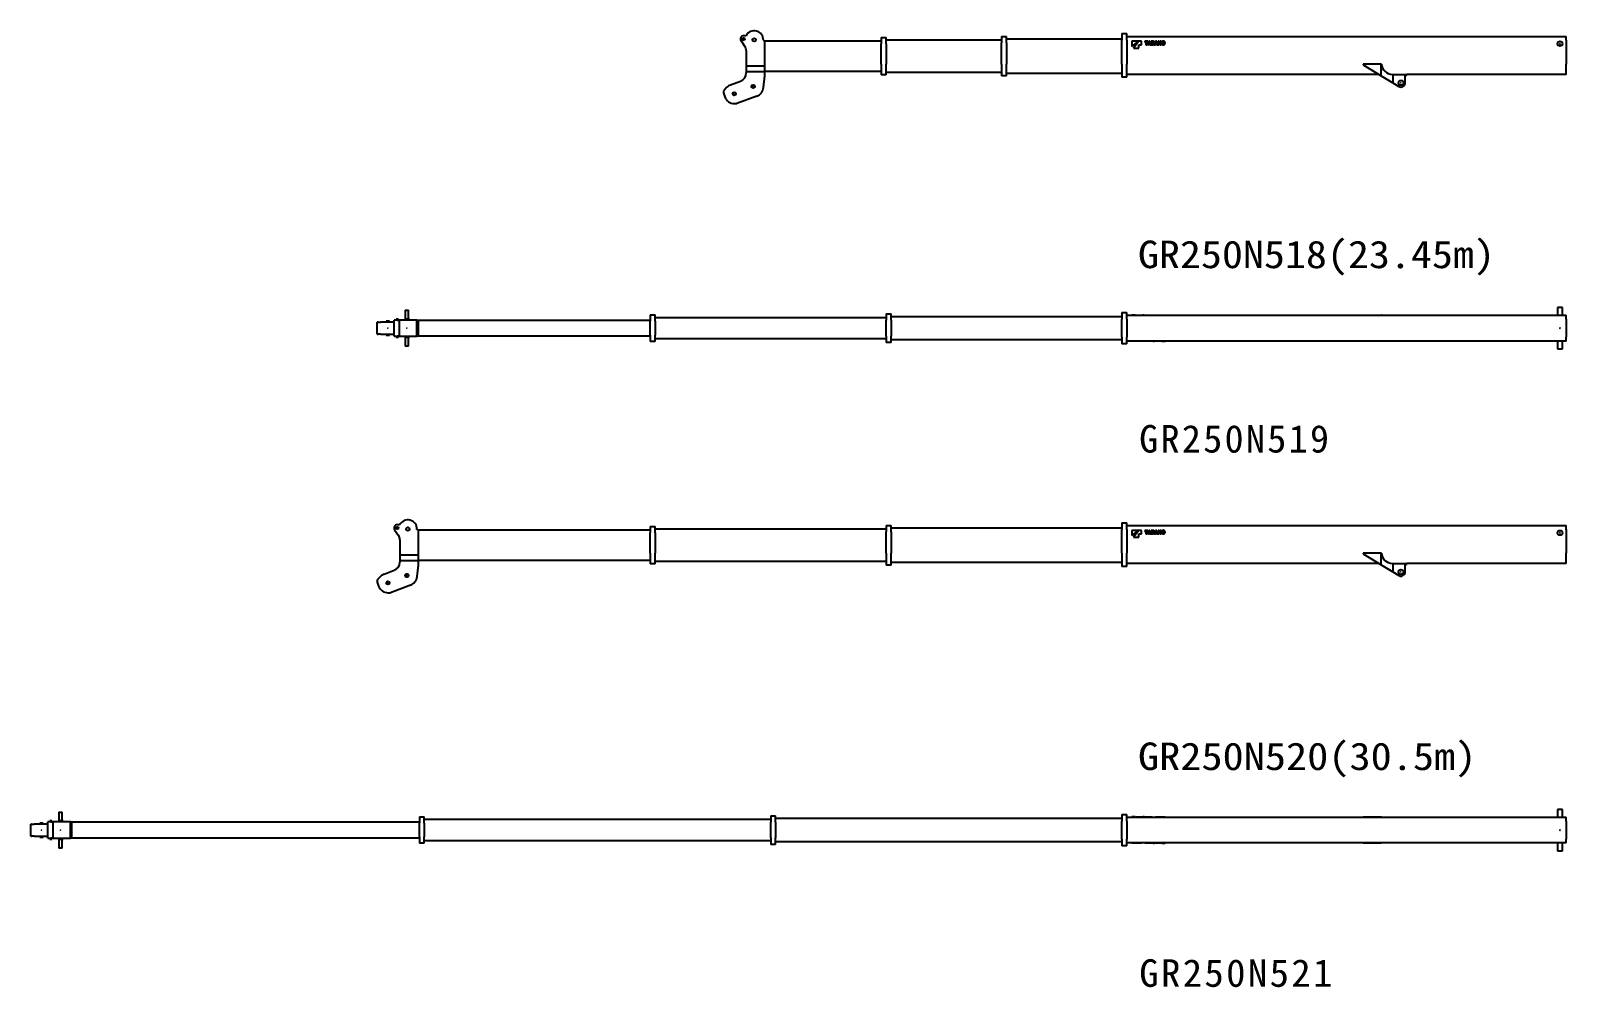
# Model space of a CAD drawing. Extents: x -120528 to -38681, y -40362 to 40632.
# Drawn here: x -70973 to -39740, y -19243 to 201 of the extents above; entities that cross this region are included whole.
import ezdxf

# ---------------------------------------------------------------- set-up
doc = ezdxf.new("R2010")
doc.units = 0
doc.header["$PDMODE"] = 35
doc.layers.get('0').update_dxf_attribs({"linetype": 'CONTINUOUS'})

msp = doc.modelspace()

# ---------------------------------------------------------------- linework, layer by layer
at = {"color": 160, "linetype": 'Continuous'}
for p, q in [((-56423.55, 99.09), (-56472.54, 99.09)), ((-56043.54, -8.91), (-56071.23, 5.75)), ((-53673.24, 65.59), (-53573.24, 65.59)), ((-53673.24, 65.59), (-53673.24, -63.41)), ((-53573.24, -63.41), (-53573.24, 65.59)), ((-53573.24, 15.59), (-51224.94, 15.59)), ((-51224.94, 85.09), (-51124.94, 85.09)), ((-51224.94, 85.09), (-51224.94, -44.41)), ((-51124.94, -44.41), (-51124.94, 85.09)), ((-51124.94, 35.09), (-48776.64, 35.09)), ((-48776.64, 141.09), (-48676.64, 141.09)), ((-48776.64, 141.09), (-48776.64, 6.59)), ((-48776.64, -477.41), (-48776.64, 6.59)), ((-48676.64, 6.59), (-48676.64, 141.09)), ((-48676.64, 86.09), (-39739.64, 86.09)), ((-48676.64, 6.59), (-48676.64, -477.41)), ((-39739.64, 6.59), (-39739.64, 86.09)), ((-39739.64, 6.59), (-39739.64, -477.41)), ((-56525.57, -3.49), (-56445.17, -116.94)), ((-56417.54, -203.74), (-56417.54, -512.41)), ((-56043.54, -3.91), (-53673.24, -3.91)), ((-56043.54, -635.41), (-56043.54, -3.91)), ((-53673.24, -477.41), (-53673.24, -63.41)), ((-53573.24, -63.41), (-53573.24, -477.41)), ((-51224.94, -477.41), (-51224.94, -44.41)), ((-51124.94, -44.41), (-51124.94, -477.41)), ((-48576.64, -118.91), (-48440.14, -13.91)), ((-48576.64, -13.91), (-48576.64, -118.91)), ((-48440.14, -13.91), (-48576.64, -13.91)), ((-48436.65, -13.91), (-48541.64, -153.91)), ((-48541.64, -153.91), (-48436.65, -153.91)), ((-48380.65, -13.91), (-48436.65, -13.91)), ((-48436.65, -83.91), (-48380.65, -83.91)), ((-48436.65, -153.91), (-48436.65, -83.91)), ((-48380.65, -83.91), (-48380.65, -13.91)), ((-48310.64, -13.91), (-48310.64, -32.9)), ((-48249.43, -13.91), (-48310.64, -13.91)), ((-48310.64, -32.9), (-48291.11, -32.9)), ((-48291.11, -32.9), (-48291.11, -83.91)), ((-48291.11, -83.91), (-48268.95, -83.91)), ((-48268.95, -32.9), (-48249.43, -32.9)), ((-48268.95, -83.91), (-48268.95, -32.9)), ((-48233.6, -13.91), (-48258.92, -83.91)), ((-48258.92, -83.91), (-48236.06, -83.91)), ((-48249.43, -32.9), (-48249.43, -13.91)), ((-48236.06, -83.91), (-48232.91, -73.71)), ((-48209.67, -13.91), (-48233.6, -13.91)), ((-48232.91, -73.71), (-48210.36, -73.71)), ((-48228.36, -58.94), (-48221.64, -37.12)), ((-48214.91, -58.94), (-48228.36, -58.94)), ((-48221.64, -37.12), (-48214.91, -58.94)), ((-48210.36, -73.71), (-48207.21, -83.91)), ((-48184.35, -83.91), (-48209.67, -13.91)), ((-48207.21, -83.91), (-48184.35, -83.91)), ((-48145.67, -13.91), (-48180.65, -13.91)), ((-48180.65, -13.91), (-48180.65, -83.91)), ((-48180.65, -83.91), (-48147.35, -83.91)), ((-48159.9, -31.14), (-48150.77, -31.14)), ((-48159.9, -66.32), (-48159.9, -31.14)), ((-48150.87, -66.32), (-48159.9, -66.32)), ((-48094.47, -13.91), (-48119.79, -83.91)), ((-48119.79, -83.91), (-48096.93, -83.91)), ((-48096.93, -83.91), (-48093.78, -73.71)), ((-48070.54, -13.91), (-48094.47, -13.91)), ((-48093.78, -73.71), (-48071.23, -73.71)), ((-48089.23, -58.94), (-48082.5, -37.12)), ((-48075.78, -58.94), (-48089.23, -58.94)), ((-48082.5, -37.12), (-48075.78, -58.94)), ((-48071.23, -73.71), (-48068.08, -83.91)), ((-48045.22, -83.91), (-48070.54, -13.91)), ((-48068.08, -83.91), (-48045.22, -83.91)), ((-48041.52, -13.91), (-48041.52, -83.91)), ((-48020.77, -13.91), (-48041.52, -13.91)), ((-48041.52, -83.91), (-48021.47, -83.91)), ((-48021.47, -45.57), (-47997.9, -83.91)), ((-48021.47, -83.91), (-48021.47, -45.57)), ((-47997.2, -52.25), (-48020.77, -13.91)), ((-47997.9, -83.91), (-47977.15, -83.91)), ((-47997.2, -13.91), (-47997.2, -52.25)), ((-47977.15, -13.91), (-47997.2, -13.91)), ((-47977.15, -83.91), (-47977.15, -13.91)), ((-56417.54, -512.41), (-56417.54, -635.41)), ((-56417.54, -512.41), (-56043.54, -512.41)), ((-53673.24, -477.41), (-53673.24, -696.41)), ((-53573.24, -696.41), (-53573.24, -477.41)), ((-51224.94, -477.41), (-51224.94, -717.41)), ((-51124.94, -717.41), (-51124.94, -477.41)), ((-48776.64, -477.41), (-48776.64, -744.41)), ((-48676.64, -744.41), (-48676.64, -477.41)), ((-43503.71, -479.84), (-43868.4, -479.84)), ((-43868.4, -479.84), (-43868.4, -489.84)), ((-43868.4, -489.84), (-43503.71, -713.41)), ((-43497.94, -479.84), (-43503.71, -479.84)), ((-43503.71, -713.41), (-43503.71, -479.84)), ((-39739.64, -689.41), (-39739.64, -477.41)), ((-56740.9, -902.44), (-56534.26, -824.84)), ((-56417.54, -635.41), (-56417.54, -656.33)), ((-56043.54, -635.41), (-56417.54, -635.41)), ((-56068.74, -953.28), (-56043.54, -718.09)), ((-53673.24, -626.41), (-56043.54, -626.41)), ((-56043.54, -718.09), (-56043.54, -635.41)), ((-53573.24, -696.41), (-53673.24, -696.41)), ((-51224.94, -646.41), (-53573.24, -646.41)), ((-51124.94, -717.41), (-51224.94, -717.41)), ((-48776.64, -667.41), (-51124.94, -667.41)), ((-48676.64, -744.41), (-48776.64, -744.41)), ((-43542.86, -689.41), (-48676.64, -689.41)), ((-43503.71, -713.41), (-43270.76, -856.22)), ((-43270.76, -688.91), (-43270.76, -856.22)), ((-43270.76, -688.91), (-42982.64, -688.91)), ((-43270.76, -856.22), (-43148.29, -931.29)), ((-43016.64, -716.41), (-42982.64, -698.41)), ((-43016.64, -858.41), (-43016.64, -716.41)), ((-42982.64, -698.41), (-42982.64, -688.91)), ((-39739.64, -689.41), (-42982.64, -689.41)), ((-56879.19, -1064.97), (-56851.91, -1145.26)), ((-56811.73, -947.98), (-56864, -1000.05)), ((-56203.7, -1127.5), (-56612.12, -1280.91)), ((-56662.54, -1280.91), (-56612.12, -1280.91)), ((-63354.94, -5480.69), (-63289.94, -5480.69)), ((-63354.94, -5480.69), (-63354.94, -5680.19)), ((-63289.94, -5660.19), (-63289.94, -5480.69)), ((-58369.84, -5576.69), (-58269.84, -5576.69)), ((-58369.84, -5576.69), (-58369.84, -5705.69)), ((-58269.84, -5705.69), (-58269.84, -5576.69)), ((-53573.24, -5555.69), (-53473.24, -5555.69)), ((-53573.24, -5555.69), (-53573.24, -5685.19)), ((-53473.24, -5685.19), (-53473.24, -5555.69)), ((-53473.24, -5605.69), (-48776.64, -5605.69)), ((-48776.64, -5528.69), (-48776.64, -5663.19)), ((-48776.64, -5528.69), (-48676.64, -5528.69)), ((-48676.64, -5663.19), (-48676.64, -5528.69)), ((-48676.64, -5583.69), (-39739.64, -5583.69)), ((-48576.64, -5583.69), (-48576.64, -5578.69)), ((-48572.02, -5578.69), (-48576.64, -5578.69)), ((-48553.64, -5578.69), (-48572.02, -5578.69)), ((-48528.59, -5578.69), (-48553.64, -5578.69)), ((-48510.2, -5578.69), (-48528.59, -5578.69)), ((-48505.58, -5578.69), (-48510.2, -5578.69)), ((-48505.58, -5583.69), (-48505.58, -5578.69)), ((-48497.14, -5583.69), (-48497.14, -5578.69)), ((-48497.14, -5578.69), (-48477.09, -5578.69)), ((-48477.09, -5583.69), (-48477.09, -5578.69)), ((-48477.09, -5578.69), (-48453.52, -5578.69)), ((-48453.52, -5583.69), (-48453.52, -5578.69)), ((-48453.52, -5578.69), (-48432.76, -5578.69)), ((-48432.76, -5583.69), (-48432.76, -5578.69)), ((-48429.07, -5583.69), (-48429.07, -5578.69)), ((-48429.07, -5578.69), (-48403.74, -5578.69)), ((-48403.74, -5578.69), (-48403.74, -5583.69)), ((-48403.74, -5578.69), (-48379.82, -5578.69)), ((-48379.82, -5583.69), (-48379.82, -5578.69)), ((-48379.82, -5578.69), (-48353.7, -5578.69)), ((-48357.66, -5583.69), (-48357.66, -5578.69)), ((-48328.62, -5578.69), (-48353.7, -5578.69)), ((-48328.62, -5578.69), (-48293.63, -5578.69)), ((-48293.63, -5578.69), (-48293.63, -5583.69)), ((-48289.94, -5578.69), (-48289.94, -5583.69)), ((-48289.94, -5578.69), (-48264.61, -5578.69)), ((-48264.61, -5583.69), (-48264.61, -5578.69)), ((-48264.61, -5578.69), (-48240.69, -5578.69)), ((-48240.69, -5578.69), (-48240.69, -5583.69)), ((-48240.69, -5578.69), (-48163.65, -5578.69)), ((-48224.86, -5583.69), (-48224.86, -5578.69)), ((-48163.65, -5583.69), (-48163.65, -5578.69)), ((-48093.64, -5578.69), (-48093.64, -5583.69)), ((-48093.64, -5578.69), (-48037.64, -5578.69)), ((-48037.64, -5583.69), (-48037.64, -5578.69)), ((-48037.64, -5578.69), (-47897.64, -5578.69)), ((-48034.14, -5583.69), (-48034.14, -5578.69)), ((-47897.64, -5578.69), (-47897.64, -5583.69)), ((-43868.4, -5583.69), (-43868.4, -5578.69)), ((-43868.4, -5578.69), (-43503.71, -5578.69)), ((-43497.96, -5583.69), (-43503.71, -5578.69)), ((-39917.64, -5424.69), (-39917.64, -5583.69)), ((-39817.64, -5424.69), (-39917.64, -5424.69)), ((-39817.64, -5583.69), (-39817.64, -5424.69)), ((-39739.64, -5663.19), (-39739.64, -5583.69)), ((-63927.44, -5967.19), (-63927.44, -5724.19)), ((-63925.79, -5724.19), (-63927.44, -5724.19)), ((-63908.9, -5724.19), (-63925.79, -5724.19)), ((-63908.9, -5724.19), (-63856.63, -5724.19)), ((-63785.8, -5724.19), (-63856.63, -5724.19)), ((-63582.44, -5724.19), (-63785.8, -5724.19)), ((-63742.44, -5724.19), (-63742.44, -5704.19)), ((-63672.44, -5704.19), (-63742.44, -5704.19)), ((-63672.44, -5704.19), (-63672.44, -5724.19)), ((-63582.44, -6011.19), (-63582.44, -5680.19)), ((-63575.18, -5680.19), (-63582.44, -5680.19)), ((-63517.44, -5680.19), (-63575.18, -5680.19)), ((-63539.94, -5680.19), (-63539.94, -5660.19)), ((-63494.94, -5660.19), (-63539.94, -5660.19)), ((-63517.44, -5680.19), (-63468.45, -5680.19)), ((-63494.94, -5660.19), (-63494.94, -5680.19)), ((-63468.45, -6011.19), (-63468.45, -5680.19)), ((-63115.94, -5680.19), (-63468.45, -5680.19)), ((-63337.44, -5660.19), (-63337.44, -5680.19)), ((-63267.44, -5660.19), (-63337.44, -5660.19)), ((-63267.44, -5680.19), (-63267.44, -5660.19)), ((-63115.94, -6011.19), (-63115.94, -5680.19)), ((-63115.94, -5680.19), (-63088.44, -5680.19)), ((-63088.44, -6011.19), (-63088.44, -5680.19)), ((-63088.44, -5680.19), (-58369.84, -5680.19)), ((-58369.84, -5985.69), (-58369.84, -5705.69)), ((-58269.84, -5626.69), (-53573.24, -5626.69)), ((-58269.84, -5705.69), (-58269.84, -5985.69)), ((-53573.24, -6006.19), (-53573.24, -5685.19)), ((-53473.24, -5685.19), (-53473.24, -6006.19)), ((-48776.64, -6028.19), (-48776.64, -5663.19)), ((-48676.64, -5663.19), (-48676.64, -6028.19)), ((-39739.64, -5663.19), (-39739.64, -6028.19)), ((-63927.44, -5967.19), (-63925.79, -5967.19)), ((-63925.79, -5967.19), (-63908.9, -5967.19)), ((-63856.63, -5967.19), (-63908.9, -5967.19)), ((-63856.63, -5967.19), (-63785.8, -5967.19)), ((-63785.8, -5967.19), (-63582.44, -5967.19)), ((-63742.44, -5987.19), (-63742.44, -5967.19)), ((-63742.44, -5987.19), (-63672.44, -5987.19)), ((-63672.44, -5967.19), (-63672.44, -5987.19)), ((-63582.44, -6011.19), (-63575.18, -6011.19)), ((-63575.18, -6011.19), (-63517.44, -6011.19)), ((-63539.94, -6031.19), (-63539.94, -6011.19)), ((-63539.94, -6031.19), (-63494.94, -6031.19)), ((-63468.45, -6011.19), (-63517.44, -6011.19)), ((-63494.94, -6011.19), (-63494.94, -6031.19)), ((-63468.45, -6011.19), (-63115.94, -6011.19)), ((-63354.94, -6011.19), (-63354.94, -6210.69)), ((-63289.94, -6210.69), (-63354.94, -6210.69)), ((-63337.44, -6011.19), (-63337.44, -6031.19)), ((-63337.44, -6031.19), (-63267.44, -6031.19)), ((-63289.94, -6210.69), (-63289.94, -6031.19)), ((-63267.44, -6031.19), (-63267.44, -6011.19)), ((-63088.44, -6011.19), (-63115.94, -6011.19)), ((-58369.84, -6011.19), (-63088.44, -6011.19)), ((-58369.84, -5985.69), (-58369.84, -6114.69)), ((-58269.84, -6114.69), (-58369.84, -6114.69)), ((-58269.84, -6114.69), (-58269.84, -5985.69)), ((-53573.24, -6064.69), (-58269.84, -6064.69)), ((-53573.24, -6006.19), (-53573.24, -6135.69)), ((-53473.24, -6135.69), (-53573.24, -6135.69)), ((-53473.24, -6135.69), (-53473.24, -6006.19)), ((-48776.64, -6085.69), (-53473.24, -6085.69)), ((-48776.64, -6028.19), (-48776.64, -6162.69)), ((-48676.64, -6162.69), (-48776.64, -6162.69)), ((-48676.64, -6162.69), (-48676.64, -6028.19)), ((-39739.64, -6107.69), (-48676.64, -6107.69)), ((-48576.64, -6112.69), (-48576.64, -6107.69)), ((-48440.14, -6112.69), (-48576.64, -6112.69)), ((-48440.14, -6107.69), (-48440.14, -6112.69)), ((-48436.65, -6112.69), (-48440.14, -6112.69)), ((-48436.65, -6112.69), (-48436.65, -6107.69)), ((-48380.65, -6112.69), (-48436.65, -6112.69)), ((-48380.65, -6112.69), (-48380.65, -6107.69)), ((-48310.64, -6112.69), (-48310.64, -6107.69)), ((-48249.43, -6112.69), (-48310.64, -6112.69)), ((-48249.43, -6112.69), (-48249.43, -6107.69)), ((-48233.6, -6112.69), (-48249.43, -6112.69)), ((-48233.6, -6112.69), (-48233.6, -6107.69)), ((-48209.67, -6112.69), (-48233.6, -6112.69)), ((-48209.67, -6107.69), (-48209.67, -6112.69)), ((-48184.35, -6112.69), (-48209.67, -6112.69)), ((-48184.35, -6107.69), (-48184.35, -6112.69)), ((-48180.65, -6112.69), (-48180.65, -6107.69)), ((-48145.67, -6112.69), (-48180.65, -6112.69)), ((-48145.67, -6112.69), (-48120.59, -6112.69)), ((-48120.59, -6112.69), (-48116.63, -6112.69)), ((-48116.63, -6112.69), (-48116.63, -6107.69)), ((-48094.47, -6112.69), (-48116.63, -6112.69)), ((-48094.47, -6112.69), (-48094.47, -6107.69)), ((-48070.54, -6112.69), (-48094.47, -6112.69)), ((-48070.54, -6107.69), (-48070.54, -6112.69)), ((-48045.22, -6112.69), (-48070.54, -6112.69)), ((-48045.22, -6112.69), (-48045.22, -6107.69)), ((-48041.52, -6112.69), (-48041.52, -6107.69)), ((-48020.77, -6112.69), (-48041.52, -6112.69)), ((-48020.77, -6112.69), (-48020.77, -6107.69)), ((-47997.2, -6112.69), (-48020.77, -6112.69)), ((-47997.2, -6112.69), (-47997.2, -6107.69)), ((-47977.15, -6112.69), (-47997.2, -6112.69)), ((-47977.15, -6112.69), (-47977.15, -6107.69)), ((-47968.7, -6112.69), (-47968.7, -6107.69)), ((-47968.7, -6112.69), (-47964.08, -6112.69)), ((-47964.08, -6112.69), (-47945.7, -6112.69)), ((-47945.7, -6112.69), (-47920.64, -6112.69)), ((-47920.64, -6112.69), (-47902.26, -6112.69)), ((-47902.26, -6112.69), (-47897.64, -6112.69)), ((-47897.64, -6112.69), (-47897.64, -6107.69)), ((-43868.4, -6112.69), (-43868.4, -6107.69)), ((-43503.71, -6112.69), (-43868.4, -6112.69)), ((-43497.96, -6107.69), (-43503.71, -6112.69)), ((-39917.64, -6107.69), (-39917.64, -6266.69)), ((-39817.64, -6266.69), (-39817.64, -6107.69)), ((-39739.64, -6107.69), (-39739.64, -6028.19)), ((-39917.64, -6266.69), (-39817.64, -6266.69)), ((-63570.47, -9945.87), (-63490.07, -10059.31)), ((-63468.45, -9843.28), (-63517.44, -9843.28)), ((-63088.44, -9951.28), (-63116.13, -9936.62)), ((-63088.44, -9946.28), (-58369.84, -9946.28)), ((-63088.44, -10577.78), (-63088.44, -9946.28)), ((-58369.84, -9876.78), (-58269.84, -9876.78)), ((-58369.84, -9876.78), (-58369.84, -10005.78)), ((-58269.84, -10005.78), (-58269.84, -9876.78)), ((-58269.84, -9926.78), (-53573.24, -9926.78)), ((-53573.24, -9857.28), (-53473.24, -9857.28)), ((-53573.24, -9857.28), (-53573.24, -9986.78)), ((-53573.24, -10419.78), (-53573.24, -9986.78)), ((-53473.24, -9986.78), (-53473.24, -9857.28)), ((-53473.24, -9907.28), (-48776.64, -9907.28)), ((-53473.24, -9986.78), (-53473.24, -10419.78)), ((-48776.64, -9801.28), (-48676.64, -9801.28)), ((-48776.64, -9801.28), (-48776.64, -9935.78)), ((-48776.64, -10419.78), (-48776.64, -9935.78)), ((-48676.64, -9935.78), (-48676.64, -9801.28)), ((-48676.64, -9856.28), (-39739.64, -9856.28)), ((-48676.64, -9935.78), (-48676.64, -10419.78)), ((-48576.64, -10061.28), (-48440.14, -9956.28)), ((-48576.64, -9956.28), (-48576.64, -10061.28)), ((-48440.14, -9956.28), (-48576.64, -9956.28)), ((-48436.65, -9956.28), (-48541.64, -10096.28)), ((-48380.65, -9956.28), (-48436.65, -9956.28)), ((-48380.65, -10026.28), (-48380.65, -9956.28)), ((-48310.64, -9956.28), (-48310.64, -9975.27)), ((-48249.43, -9956.28), (-48310.64, -9956.28)), ((-48310.64, -9975.27), (-48291.11, -9975.27)), ((-48291.11, -9975.27), (-48291.11, -10026.28)), ((-48268.95, -9975.27), (-48249.43, -9975.27)), ((-48268.95, -10026.28), (-48268.95, -9975.27)), ((-48233.6, -9956.28), (-48258.92, -10026.28)), ((-48249.43, -9975.27), (-48249.43, -9956.28)), ((-48209.67, -9956.28), (-48233.6, -9956.28)), ((-48228.36, -10001.31), (-48221.64, -9979.5)), ((-48221.64, -9979.5), (-48214.91, -10001.31)), ((-48184.35, -10026.28), (-48209.67, -9956.28)), ((-48145.67, -9956.28), (-48180.65, -9956.28)), ((-48180.65, -9956.28), (-48180.65, -10026.28)), ((-48159.9, -9973.52), (-48150.77, -9973.52)), ((-48159.9, -10008.69), (-48159.9, -9973.52)), ((-48094.47, -9956.28), (-48119.79, -10026.28)), ((-48070.54, -9956.28), (-48094.47, -9956.28)), ((-48089.23, -10001.31), (-48082.5, -9979.5)), ((-48082.5, -9979.5), (-48075.78, -10001.31)), ((-48045.22, -10026.28), (-48070.54, -9956.28)), ((-48041.52, -9956.28), (-48041.52, -10026.28)), ((-48020.77, -9956.28), (-48041.52, -9956.28)), ((-48021.47, -9987.94), (-47997.9, -10026.28)), ((-48021.47, -10026.28), (-48021.47, -9987.94)), ((-47997.2, -9994.62), (-48020.77, -9956.28)), ((-47997.2, -9956.28), (-47997.2, -9994.62)), ((-47977.15, -9956.28), (-47997.2, -9956.28)), ((-47977.15, -10026.28), (-47977.15, -9956.28)), ((-39739.64, -9935.78), (-39739.64, -9856.28)), ((-39739.64, -9935.78), (-39739.64, -10419.78)), ((-63462.44, -10146.11), (-63462.44, -10454.78)), ((-58369.84, -10419.78), (-58369.84, -10005.78)), ((-58269.84, -10005.78), (-58269.84, -10419.78)), ((-48541.64, -10096.28), (-48436.65, -10096.28)), ((-48436.65, -10026.28), (-48380.65, -10026.28)), ((-48436.65, -10096.28), (-48436.65, -10026.28)), ((-48291.11, -10026.28), (-48268.95, -10026.28)), ((-48258.92, -10026.28), (-48236.06, -10026.28)), ((-48236.06, -10026.28), (-48232.91, -10016.08)), ((-48232.91, -10016.08), (-48210.36, -10016.08)), ((-48214.91, -10001.31), (-48228.36, -10001.31)), ((-48210.36, -10016.08), (-48207.21, -10026.28)), ((-48207.21, -10026.28), (-48184.35, -10026.28)), ((-48180.65, -10026.28), (-48147.35, -10026.28)), ((-48150.87, -10008.69), (-48159.9, -10008.69)), ((-48119.79, -10026.28), (-48096.93, -10026.28)), ((-48096.93, -10026.28), (-48093.78, -10016.08)), ((-48093.78, -10016.08), (-48071.23, -10016.08)), ((-48075.78, -10001.31), (-48089.23, -10001.31)), ((-48071.23, -10016.08), (-48068.08, -10026.28)), ((-48068.08, -10026.28), (-48045.22, -10026.28)), ((-48041.52, -10026.28), (-48021.47, -10026.28)), ((-47997.9, -10026.28), (-47977.15, -10026.28)), ((-63462.44, -10454.78), (-63462.44, -10577.78)), ((-63462.44, -10454.78), (-63088.44, -10454.78)), ((-63462.44, -10577.78), (-63462.44, -10598.7)), ((-63088.44, -10577.78), (-63462.44, -10577.78)), ((-58369.84, -10568.78), (-63088.44, -10568.78)), ((-63088.44, -10660.46), (-63088.44, -10577.78)), ((-58369.84, -10419.78), (-58369.84, -10638.78)), ((-58269.84, -10638.78), (-58269.84, -10419.78)), ((-53573.24, -10588.78), (-58269.84, -10588.78)), ((-53573.24, -10419.78), (-53573.24, -10659.78)), ((-53473.24, -10659.78), (-53473.24, -10419.78)), ((-48776.64, -10609.78), (-53473.24, -10609.78)), ((-48776.64, -10419.78), (-48776.64, -10686.78)), ((-48676.64, -10686.78), (-48676.64, -10419.78)), ((-43503.71, -10422.21), (-43868.4, -10422.21)), ((-43868.4, -10422.21), (-43868.4, -10432.21)), ((-43868.4, -10432.21), (-43503.71, -10655.78)), ((-43497.94, -10422.21), (-43503.71, -10422.21)), ((-43503.71, -10655.78), (-43503.71, -10422.21)), ((-39739.64, -10631.78), (-39739.64, -10419.78)), ((-63856.63, -10890.36), (-63908.9, -10942.43)), ((-63785.8, -10844.82), (-63579.16, -10767.21)), ((-63113.64, -10895.65), (-63088.44, -10660.46)), ((-58269.84, -10638.78), (-58369.84, -10638.78)), ((-53473.24, -10659.78), (-53573.24, -10659.78)), ((-48676.64, -10686.78), (-48776.64, -10686.78)), ((-43542.86, -10631.78), (-48676.64, -10631.78)), ((-43503.71, -10655.78), (-43270.76, -10798.59)), ((-43270.76, -10631.28), (-43270.76, -10798.59)), ((-43270.76, -10631.28), (-42982.64, -10631.28)), ((-43270.76, -10798.59), (-43148.29, -10873.67)), ((-43016.64, -10658.78), (-42982.64, -10640.78)), ((-43016.64, -10800.78), (-43016.64, -10658.78)), ((-42982.64, -10640.78), (-42982.64, -10631.28)), ((-39739.64, -10631.78), (-42982.64, -10631.78)), ((-63924.09, -11007.34), (-63896.81, -11087.63)), ((-63707.44, -11223.28), (-63657.02, -11223.28)), ((-63248.6, -11069.87), (-63657.02, -11223.28)), ((-70972.64, -16169.26), (-70972.64, -15926.26)), ((-70970.99, -15926.26), (-70972.64, -15926.26)), ((-70954.1, -15926.26), (-70970.99, -15926.26)), ((-70954.1, -15926.26), (-70901.83, -15926.26)), ((-70831, -15926.26), (-70901.83, -15926.26)), ((-70627.64, -15926.26), (-70831, -15926.26)), ((-70787.64, -15926.26), (-70787.64, -15906.26)), ((-70717.64, -15906.26), (-70787.64, -15906.26)), ((-70717.64, -15906.26), (-70717.64, -15926.26)), ((-70627.64, -16213.26), (-70627.64, -15882.26)), ((-70620.38, -15882.26), (-70627.64, -15882.26)), ((-70562.64, -15882.26), (-70620.38, -15882.26)), ((-70585.14, -15882.26), (-70585.14, -15862.26)), ((-70540.14, -15862.26), (-70585.14, -15862.26)), ((-70562.64, -15882.26), (-70513.65, -15882.26)), ((-70540.14, -15862.26), (-70540.14, -15882.26)), ((-70513.65, -16213.26), (-70513.65, -15882.26)), ((-70161.14, -15882.26), (-70513.65, -15882.26)), ((-70400.14, -15682.76), (-70335.14, -15682.76)), ((-70400.14, -15682.76), (-70400.14, -15882.26)), ((-70382.64, -15862.26), (-70382.64, -15882.26)), ((-70312.64, -15862.26), (-70382.64, -15862.26)), ((-70335.14, -15862.26), (-70335.14, -15682.76)), ((-70312.64, -15882.26), (-70312.64, -15862.26)), ((-70161.14, -16213.26), (-70161.14, -15882.26)), ((-70161.14, -15882.26), (-70133.64, -15882.26)), ((-70133.64, -16213.26), (-70133.64, -15882.26)), ((-70133.64, -15882.26), (-63066.64, -15882.26)), ((-63066.64, -15778.76), (-62966.64, -15778.76)), ((-63066.64, -15778.76), (-63066.64, -15907.76)), ((-63066.64, -16187.76), (-63066.64, -15907.76)), ((-62966.64, -15907.76), (-62966.64, -15778.76)), ((-62966.64, -15828.76), (-55921.64, -15828.76)), ((-62966.64, -15907.76), (-62966.64, -16187.76)), ((-55921.64, -15757.76), (-55821.64, -15757.76)), ((-55921.64, -15757.76), (-55921.64, -15887.26)), ((-55921.64, -16208.26), (-55921.64, -15887.26)), ((-55821.64, -15887.26), (-55821.64, -15757.76)), ((-55821.64, -15807.76), (-48776.64, -15807.76)), ((-55821.64, -15887.26), (-55821.64, -16208.26)), ((-48776.64, -15730.76), (-48776.64, -15865.26)), ((-48776.64, -15730.76), (-48676.64, -15730.76)), ((-48776.64, -16230.26), (-48776.64, -15865.26)), ((-48676.64, -15865.26), (-48676.64, -15730.76)), ((-48676.64, -15785.76), (-39739.64, -15785.76)), ((-48676.64, -15865.26), (-48676.64, -16230.26)), ((-48576.64, -15785.76), (-48576.64, -15780.76)), ((-48572.02, -15780.76), (-48576.64, -15780.76)), ((-48553.64, -15780.76), (-48572.02, -15780.76)), ((-48528.59, -15780.76), (-48553.64, -15780.76)), ((-48510.2, -15780.76), (-48528.59, -15780.76)), ((-48505.58, -15780.76), (-48510.2, -15780.76)), ((-48505.58, -15785.76), (-48505.58, -15780.76)), ((-48497.14, -15785.76), (-48497.14, -15780.76)), ((-48497.14, -15780.76), (-48477.09, -15780.76)), ((-48477.09, -15785.76), (-48477.09, -15780.76)), ((-48477.09, -15780.76), (-48453.52, -15780.76)), ((-48453.52, -15785.76), (-48453.52, -15780.76)), ((-48453.52, -15780.76), (-48432.76, -15780.76)), ((-48432.76, -15785.76), (-48432.76, -15780.76)), ((-48429.07, -15785.76), (-48429.07, -15780.76)), ((-48429.07, -15780.76), (-48403.74, -15780.76)), ((-48403.74, -15780.76), (-48403.74, -15785.76)), ((-48403.74, -15780.76), (-48379.82, -15780.76)), ((-48379.82, -15785.76), (-48379.82, -15780.76)), ((-48379.82, -15780.76), (-48353.7, -15780.76)), ((-48357.66, -15785.76), (-48357.66, -15780.76)), ((-48328.62, -15780.76), (-48353.7, -15780.76)), ((-48328.62, -15780.76), (-48293.63, -15780.76)), ((-48293.63, -15780.76), (-48293.63, -15785.76)), ((-48289.94, -15780.76), (-48289.94, -15785.76)), ((-48289.94, -15780.76), (-48264.61, -15780.76)), ((-48264.61, -15785.76), (-48264.61, -15780.76)), ((-48264.61, -15780.76), (-48240.69, -15780.76)), ((-48240.69, -15780.76), (-48240.69, -15785.76)), ((-48240.69, -15780.76), (-48163.65, -15780.76)), ((-48224.86, -15785.76), (-48224.86, -15780.76)), ((-48163.65, -15785.76), (-48163.65, -15780.76)), ((-48093.64, -15780.76), (-48093.64, -15785.76)), ((-48093.64, -15780.76), (-48037.64, -15780.76)), ((-48037.64, -15785.76), (-48037.64, -15780.76)), ((-48037.64, -15780.76), (-47897.64, -15780.76)), ((-48034.14, -15785.76), (-48034.14, -15780.76)), ((-47897.64, -15780.76), (-47897.64, -15785.76)), ((-43868.4, -15785.76), (-43868.4, -15780.76)), ((-43868.4, -15780.76), (-43503.71, -15780.76)), ((-43497.96, -15785.76), (-43503.71, -15780.76)), ((-39917.64, -15626.76), (-39917.64, -15785.76)), ((-39817.64, -15626.76), (-39917.64, -15626.76)), ((-39817.64, -15785.76), (-39817.64, -15626.76)), ((-39739.64, -15865.26), (-39739.64, -15785.76)), ((-39739.64, -15865.26), (-39739.64, -16230.26)), ((-70972.64, -16169.26), (-70970.99, -16169.26)), ((-70970.99, -16169.26), (-70954.1, -16169.26)), ((-70901.83, -16169.26), (-70954.1, -16169.26)), ((-70901.83, -16169.26), (-70831, -16169.26)), ((-70831, -16169.26), (-70627.64, -16169.26)), ((-70787.64, -16189.26), (-70787.64, -16169.26)), ((-70787.64, -16189.26), (-70717.64, -16189.26)), ((-70717.64, -16169.26), (-70717.64, -16189.26)), ((-70627.64, -16213.26), (-70620.38, -16213.26)), ((-70620.38, -16213.26), (-70562.64, -16213.26)), ((-70585.14, -16233.26), (-70585.14, -16213.26)), ((-70585.14, -16233.26), (-70540.14, -16233.26)), ((-70513.65, -16213.26), (-70562.64, -16213.26)), ((-70540.14, -16213.26), (-70540.14, -16233.26)), ((-70513.65, -16213.26), (-70161.14, -16213.26)), ((-70400.14, -16213.26), (-70400.14, -16412.76)), ((-70382.64, -16213.26), (-70382.64, -16233.26)), ((-70382.64, -16233.26), (-70312.64, -16233.26)), ((-70335.14, -16412.76), (-70335.14, -16233.26)), ((-70312.64, -16233.26), (-70312.64, -16213.26)), ((-70133.64, -16213.26), (-70161.14, -16213.26)), ((-63066.64, -16213.26), (-70133.64, -16213.26)), ((-63066.64, -16187.76), (-63066.64, -16316.76)), ((-62966.64, -16316.76), (-62966.64, -16187.76)), ((-55921.64, -16208.26), (-55921.64, -16337.76)), ((-55821.64, -16337.76), (-55821.64, -16208.26)), ((-48776.64, -16230.26), (-48776.64, -16364.76)), ((-48676.64, -16364.76), (-48676.64, -16230.26)), ((-39739.64, -16309.76), (-39739.64, -16230.26)), ((-70335.14, -16412.76), (-70400.14, -16412.76)), ((-62966.64, -16316.76), (-63066.64, -16316.76)), ((-55921.64, -16266.76), (-62966.64, -16266.76)), ((-55821.64, -16337.76), (-55921.64, -16337.76)), ((-48776.64, -16287.76), (-55821.64, -16287.76)), ((-48676.64, -16364.76), (-48776.64, -16364.76)), ((-39739.64, -16309.76), (-48676.64, -16309.76)), ((-48576.64, -16314.76), (-48576.64, -16309.76)), ((-48440.14, -16314.76), (-48576.64, -16314.76)), ((-48440.14, -16309.76), (-48440.14, -16314.76)), ((-48436.65, -16314.76), (-48440.14, -16314.76)), ((-48436.65, -16314.76), (-48436.65, -16309.76)), ((-48380.65, -16314.76), (-48436.65, -16314.76)), ((-48380.65, -16314.76), (-48380.65, -16309.76)), ((-48310.64, -16314.76), (-48310.64, -16309.76)), ((-48249.43, -16314.76), (-48310.64, -16314.76)), ((-48249.43, -16314.76), (-48249.43, -16309.76)), ((-48233.6, -16314.76), (-48249.43, -16314.76)), ((-48233.6, -16314.76), (-48233.6, -16309.76)), ((-48209.67, -16314.76), (-48233.6, -16314.76)), ((-48209.67, -16309.76), (-48209.67, -16314.76)), ((-48184.35, -16314.76), (-48209.67, -16314.76)), ((-48184.35, -16309.76), (-48184.35, -16314.76)), ((-48180.65, -16314.76), (-48180.65, -16309.76)), ((-48145.67, -16314.76), (-48180.65, -16314.76)), ((-48145.67, -16314.76), (-48120.59, -16314.76)), ((-48120.59, -16314.76), (-48116.63, -16314.76)), ((-48116.63, -16314.76), (-48116.63, -16309.76)), ((-48094.47, -16314.76), (-48116.63, -16314.76)), ((-48094.47, -16314.76), (-48094.47, -16309.76)), ((-48070.54, -16314.76), (-48094.47, -16314.76)), ((-48070.54, -16309.76), (-48070.54, -16314.76)), ((-48045.22, -16314.76), (-48070.54, -16314.76)), ((-48045.22, -16314.76), (-48045.22, -16309.76)), ((-48041.52, -16314.76), (-48041.52, -16309.76)), ((-48020.77, -16314.76), (-48041.52, -16314.76)), ((-48020.77, -16314.76), (-48020.77, -16309.76)), ((-47997.2, -16314.76), (-48020.77, -16314.76)), ((-47997.2, -16314.76), (-47997.2, -16309.76)), ((-47977.15, -16314.76), (-47997.2, -16314.76)), ((-47977.15, -16314.76), (-47977.15, -16309.76)), ((-47968.7, -16314.76), (-47968.7, -16309.76)), ((-47968.7, -16314.76), (-47964.08, -16314.76)), ((-47964.08, -16314.76), (-47945.7, -16314.76)), ((-47945.7, -16314.76), (-47920.64, -16314.76)), ((-47920.64, -16314.76), (-47902.26, -16314.76)), ((-47902.26, -16314.76), (-47897.64, -16314.76)), ((-47897.64, -16314.76), (-47897.64, -16309.76)), ((-43868.4, -16314.76), (-43868.4, -16309.76)), ((-43503.71, -16314.76), (-43868.4, -16314.76)), ((-43497.96, -16309.76), (-43503.71, -16314.76)), ((-39917.64, -16309.76), (-39917.64, -16468.76)), ((-39917.64, -16468.76), (-39817.64, -16468.76)), ((-39817.64, -16468.76), (-39817.64, -16309.76))]:
    msp.add_line(p, q, dxfattribs=at)
for centre, radius in [((-56472.54, 34.09), 22.5), ((-56257.54, 14.09), 35), ((-39867.64, -63.41), 50), ((-56277.54, -930.91), 35), ((-56277.54, -930.91), 32.5), ((-43102.64, -858.41), 50), ((-56662.54, -1080.91), 35), ((-63517.44, -9908.28), 22.5), ((-63302.44, -9928.28), 35), ((-39867.64, -10005.78), 50), ((-63322.44, -10873.28), 35), ((-63322.44, -10873.28), 32.5), ((-43102.64, -10800.78), 50), ((-63707.44, -11023.28), 35)]:
    msp.add_circle(centre, radius, dxfattribs=at)
for centre, radius, start, end in [((-56472.54, 34.09), 65, 90, 215.329005), ((-56257.54, 14.09), 186.5, 357.436263, 152.885896), ((-56567.54, -203.68), 150, 359.975772, 35.329051), ((-48150.87, -53.66), 12.66, 270, 340.275293), ((-48150.77, -43.46), 12.31, 22.212985, 90), ((-48147.35, -54.01), 29.9, 270, 341.626044), ((-48145.67, -41.35), 27.44, 23.932602, 90), ((-48164.12, -48.91), 26.74, 340.275293, 22.212985), ((-48162.71, -48.91), 46.08, 341.626044, 23.932602), ((-47926.49, -48.91), 42.21, 152.938107, 207.062074), ((-47936.51, -43.79), 30.96, 107.263108, 152.938107), ((-47936.51, -54.03), 30.96, 207.062074, 252.736993), ((-47910.83, -48.91), 35.53, 165.132353, 194.508197), ((-47933.17, -54.54), 42.21, 72.735854, 107.263108), ((-47933.17, -43.28), 42.21, 252.736993, 287.264045), ((-47933.17, -54.77), 12.44, 194.173583, 344.79677), ((-47933.17, -43.05), 12.44, 14.176229, 164.799479), ((-47955.51, -48.91), 35.53, 345.131384, 14.509103), ((-47929.83, -43.79), 30.96, 27.061517, 72.735854), ((-47929.83, -54.03), 30.96, 287.264045, 332.938241), ((-47939.86, -48.91), 42.21, 332.938241, 27.061517), ((-56670.58, -1089.67), 200, 110.584616, 134.890937), ((-56597.54, -656.33), 180, 290.584616, 0), ((-43102.64, -858.41), 86, 237.943894, 0), ((-56819.53, -1044.69), 63.01, 134.890937, 198.769396), ((-56662.54, -1080.91), 200, 198.769396, 270), ((-56277.54, -930.91), 210, 290.586995, 353.885409), ((-63517.44, -9908.28), 65, 90, 215.329005), ((-63302.44, -9928.28), 186.5, 357.436263, 152.885896), ((-48150.77, -9985.83), 12.31, 22.212985, 90), ((-48145.67, -9983.72), 27.44, 23.932602, 90), ((-48164.12, -9991.28), 26.74, 340.275293, 22.212985), ((-48162.71, -9991.28), 46.08, 341.626044, 23.932602), ((-47926.49, -9991.28), 42.21, 152.938107, 207.062074), ((-47936.51, -9986.16), 30.96, 107.263108, 152.938107), ((-47910.83, -9991.28), 35.53, 165.132353, 194.508197), ((-47933.17, -9996.91), 42.21, 72.735854, 107.263108), ((-47933.17, -9985.43), 12.44, 14.176229, 164.799479), ((-47955.51, -9991.28), 35.53, 345.131384, 14.509103), ((-47929.83, -9986.16), 30.96, 27.061517, 72.735854), ((-47939.86, -9991.28), 42.21, 332.938241, 27.061517), ((-63612.44, -10146.05), 150, 359.975772, 35.329051), ((-48150.87, -9996.03), 12.66, 270, 340.275293), ((-48147.35, -9996.38), 29.9, 270, 341.626044), ((-47936.51, -9996.4), 30.96, 207.062074, 252.736993), ((-47933.17, -9985.65), 42.21, 252.736993, 287.264045), ((-47933.17, -9997.14), 12.44, 194.173583, 344.79677), ((-47929.83, -9996.4), 30.96, 287.264045, 332.938241), ((-63642.44, -10598.7), 180, 290.584616, 0), ((-63715.48, -11032.05), 200, 110.584616, 134.890937), ((-63322.44, -10873.28), 210, 290.586995, 353.885409), ((-43102.64, -10800.78), 86, 237.943894, 0), ((-63864.43, -10987.07), 63.01, 134.890937, 198.769396), ((-63707.44, -11023.28), 200, 198.769396, 270)]:
    msp.add_arc(centre, radius, start, end, dxfattribs=at)
for centre in [(-43254.08, -477.41), (-43254.08, -10419.78)]:
    msp.add_ellipse(centre, major_axis=(243.88, 0), ratio=0.869286, start_param=3.15306118, end_param=4.64394024, dxfattribs=at)
at = {"color": 20, "linetype": 'Continuous'}
for p in [(-39867.64, -63.41), (-56277.54, -930.91), (-43102.64, -858.41), (-56662.54, -1080.91), (-63707.44, -5845.69), (-63322.44, -5845.69), (-39867.64, -5845.69), (-39867.64, -10005.78), (-63322.44, -10873.28), (-43102.64, -10800.78), (-63707.44, -11023.28), (-70752.64, -16047.76), (-70367.64, -16047.76), (-39867.64, -16047.76)]:
    msp.add_point(p, dxfattribs=at)

# ---------------------------------------------------------------- texts
at = {"color": 7, "linetype": 'Continuous', "char_height": 560, "attachment_point": 1, "line_spacing_factor": 0.794286}
for s, insert in [('\\W1.121110;\\A1;GR250N518(23.45m)', (-48452.03, -4065.69)), ('\\T1.121108;\\W1.016869;\\A1;GR250N519', (-48427.27, -7814.22)), ('\\W1.129130;\\A1;GR250N520(30.5m)', (-48451.23, -14267.76)), ('\\T1.121108;\\W1.034482;\\A1;GR250N521', (-48424.99, -18673.94))]:
    msp.add_mtext(s, dxfattribs=dict(at, insert=insert))

doc.saveas('drawing.dxf')
